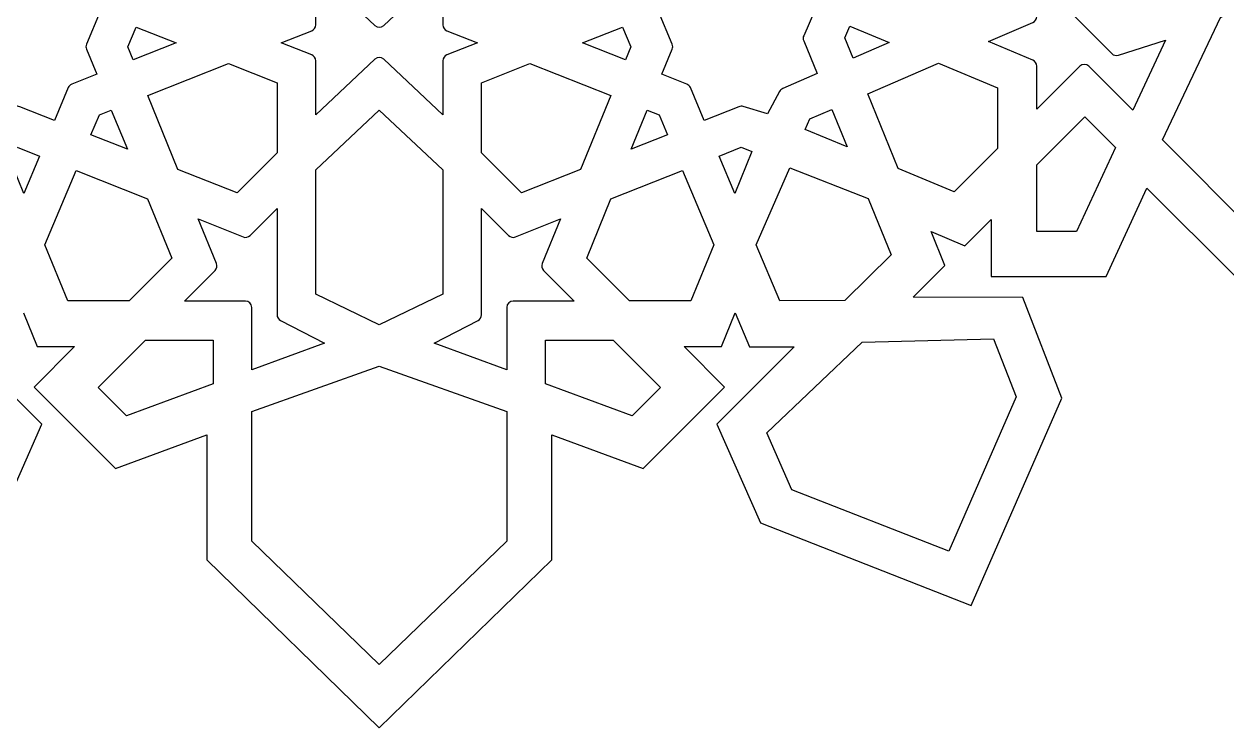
# Model space of a CAD drawing. Extents: x -480 to 480, y -480 to 480.
# Drawn here: x -109.9 to 262.3, y -480 to -262.3 of the extents above; entities that cross this region are included whole.
import ezdxf

# ---------------------------------------------------------------- set-up
doc = ezdxf.new("R2010")
doc.units = 0
doc.header["$MEASUREMENT"] = 0
doc.layers.add('LAYER_1', color=18, linetype='CONTINUOUS')

msp = doc.modelspace()

# ---------------------------------------------------------------- linework, layer by layer
at = {"layer": 'LAYER_1'}
for points in [[(-101.28, -244.51), (-97.26, -253.86, 0.209505), (-96.1, -254.94), (-86.36, -258.38), (-90.63, -268.55, 0.198912), (-90.63, -270.06), (-87.45, -277.84), (-95.16, -280.89, 0.201867), (-96.25, -281.96), (-100.51, -292.12), (-111.29, -287.85, 0.169198), (-112.59, -287.8), (-120.16, -290.08), (-123.89, -283.12, 0.169173), (-124.85, -282.24), (-135.48, -277.63), (-131.32, -267.44, 0.201867), (-131.33, -265.91), (-134.62, -258.3), (-126.87, -255.05, 0.198912), (-125.81, -253.98), (-121.63, -243.77), (-112.32, -248.23, 0.209523), (-110.73, -248.28)], [(-20.93, -264.37, 0.307666), (-19.68, -262.53), (-19.68, -245.51), (-1.35, -262.73, 0.395994), (1.36, -262.73), (19.69, -245.51), (19.69, -262.53, 0.307666), (20.94, -264.37), (30.38, -268.1), (20.94, -271.84, 0.307666), (19.69, -273.68), (19.69, -290.41), (1.36, -273.19, 0.395994), (-1.35, -273.19), (-19.68, -290.41), (-19.68, -273.68, 0.307666), (-20.93, -271.84), (-30.38, -268.1)], [(96.11, -254.94, 0.209523), (97.27, -253.86), (101.28, -244.51), (110.73, -248.28, 0.209505), (112.32, -248.23), (121.64, -243.77), (125.81, -253.98, 0.198912), (126.88, -255.05), (134.62, -258.3), (131.33, -265.91, 0.201867), (131.32, -267.44), (135.49, -277.63), (124.85, -282.23, 0.169198), (123.89, -283.12), (120.16, -290.08), (112.59, -287.8, 0.169173), (111.29, -287.85), (100.51, -292.12), (96.26, -281.96, 0.201867), (95.16, -280.89), (87.46, -277.84), (90.64, -270.06, 0.198912), (90.63, -268.55), (86.36, -258.38)], [(226.7, -271.44, 0.281576), (228.71, -271.92), (243.24, -267.23), (233.17, -288.96), (219.55, -275.34, 0.414158), (216.75, -275.34), (203.43, -288.65), (203.43, -275.31, 0.302135), (202.22, -273.48), (188.49, -267.73), (202.24, -261.81, 0.299671), (203.43, -260), (203.43, -248.17)], [(-39.45, -349.94, 0.414158), (-41.43, -347.96), (-60.26, -347.96), (-50.82, -338.52, 0.302135), (-50.39, -336.37), (-56.03, -322.59), (-42.13, -328.13, 0.299671), (-40, -327.69), (-31.64, -319.33), (-31.64, -352.24, 0.281576), (-30.56, -354), (-16.97, -360.95), (-39.45, -369.2)], [(39.46, -349.94), (39.46, -369.2), (16.97, -360.95), (30.56, -354, 0.281576), (31.64, -352.24), (31.64, -319.33), (40, -327.69, 0.299671), (42.13, -328.13), (56.03, -322.59), (50.4, -336.37, 0.302135), (50.83, -338.52), (60.26, -347.96), (41.43, -347.96, 0.414158)]]:
    msp.add_lwpolyline(points, format="xyb", close=True, dxfattribs=at)
for points in [[(242.32, -298.12), (260.32, -260.31), (298.12, -242.32), (326.45, -270.65), (325.57, -325.56), (270.65, -326.45)], [(-77.8, -269.36), (-75.22, -263.21), (-62.86, -268.1), (-76.16, -273.37)], [(77.8, -269.36), (76.16, -273.37), (62.86, -268.1), (75.22, -263.21)], [(145.65, -262.93), (157.74, -268), (146.63, -272.81), (144.08, -266.56)], [(-71.64, -284.44), (-46.62, -274.53), (-31.64, -280.46), (-31.64, -302.16), (-43.97, -314.5), (-62.31, -307.24)], [(31.64, -302.16), (31.64, -280.46), (46.62, -274.53), (71.64, -284.44), (62.31, -307.24), (43.98, -314.5)], [(160.59, -306.94), (151.16, -283.87), (173.02, -274.41), (191.29, -282.07), (191.29, -300.79), (177.89, -314.19)], [(-86.61, -290.36), (-82.93, -288.9), (-77.96, -301.04), (-89.22, -296.59)], [(19.69, -345.89), (0, -355.35), (-19.68, -345.89), (-19.68, -307.41), (0, -288.93), (19.69, -307.41)], [(82.93, -288.9), (86.61, -290.36), (89.22, -296.59), (77.97, -301.04)], [(133.22, -291.64), (140.01, -288.7), (144.76, -300.29), (131.82, -294.87)], [(227.81, -300.51), (215.79, -326.46), (203.43, -326.46), (203.43, -305.82), (218.28, -290.98)], [(-115.29, -301.72), (-112.02, -300.42), (-105.14, -303.14), (-109.98, -314.7)], [(112.02, -300.42), (115.29, -301.72), (109.98, -314.7), (105.14, -303.14)], [(-64.19, -334.71), (-77.43, -347.95), (-96.38, -347.95), (-103.48, -330.59), (-93.84, -307.61), (-71.69, -316.38)], [(64.19, -334.71), (71.69, -316.38), (93.85, -307.61), (103.48, -330.59), (96.38, -347.95), (77.43, -347.95)], [(158.4, -333.65), (144.05, -347.75), (123.92, -347.93), (116.64, -330.56), (127.07, -306.77), (151.27, -316.21)], [(-78.26, -383.43), (-87, -374.69), (-72.4, -360.1), (-51.41, -360.1), (-51.41, -373.58)], [(72.4, -360.1), (87, -374.69), (78.26, -383.43), (51.41, -373.58), (51.41, -360.1)], [(190.11, -359.65), (197.08, -377.64), (176.2, -425.38), (127.68, -406.39), (119.89, -388.74), (149.4, -360.69)], [(0, -368.14), (39.46, -382.15), (39.46, -422.22), (0, -460.42), (-39.45, -422.22), (-39.45, -382.15)]]:
    msp.add_lwpolyline(points, close=True, dxfattribs=at)
for points in [[(-110.15, -351.59), (-105.86, -362.07), (-94.35, -362.07), (-106.83, -374.56), (-81.67, -399.72), (-53.38, -389.35), (-53.38, -428.04), (0, -480), (53.39, -428.04), (53.39, -389.35), (81.67, -399.72), (106.83, -374.56), (94.35, -362.07), (105.86, -362.07), (110.15, -351.59), (114.55, -362.08), (128.39, -362.08), (104.43, -386.06), (117.94, -416.58), (183.14, -442.13), (211.18, -377.96), (199.15, -346.82), (165.25, -346.81), (175.03, -337.02), (170.73, -326.5), (181.17, -330.88), (189.31, -322.74), (189.31, -340.39), (224.9, -340.39), (237.56, -313.06), (264.92, -340.41)], [(-117.93, -416.58), (-104.42, -386.06), (-128.39, -362.08)]]:
    msp.add_lwpolyline(points, dxfattribs=at)

doc.saveas('drawing.dxf')
